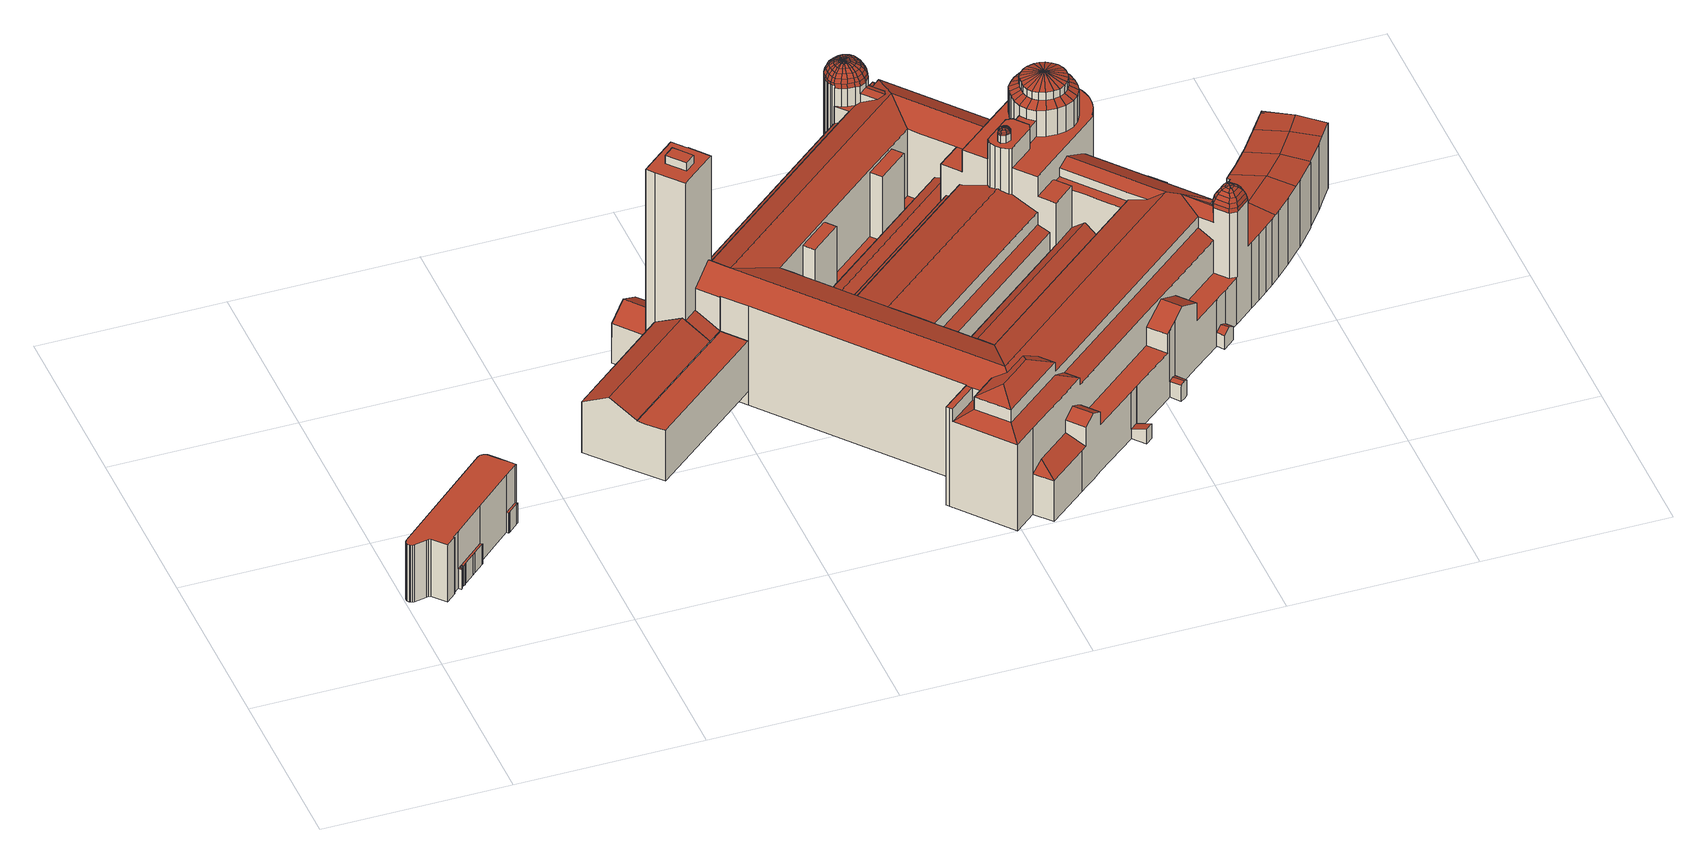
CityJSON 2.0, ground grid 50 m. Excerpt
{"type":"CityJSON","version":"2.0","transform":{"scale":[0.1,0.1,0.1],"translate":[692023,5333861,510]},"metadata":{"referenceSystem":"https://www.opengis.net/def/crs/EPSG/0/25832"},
"CityObjects":{
"building1":{"type":"Building","attributes":{"Gemeindeschluessel":"09162000","HoeheDach":"529.810","HoeheGrund":"512.206","Methode":"2000","NiedrigsteTraufeDesGebaeudes":"518.410","Geometrietyp2DReferenz":"3000","function":"31001_3020","roofType":"1000","measuredHeight":17.6,"storeysAboveGround":3},"geometry":[{"type":"MultiSurface","lod":"2","boundaries":[[[0,1,2,3,4,5,6,7,8,9,10,11,12,13]],[[14,15,16,17]],[[18,6,5,19]],[[20,21,22,23]],[[24,25,15,14]],[[26,27,28,29]],[[30,31,32,33,34,26,29,35,36,37,38,39,40,18,19,41,42,43,44,45,46,47,48,20,23,49,50,51,52,53,54,55,56,57,58,59,60,61,62,63,24,14,17,64,65,66]],[[62,67,68,63]],[[41,4,3,42]],[[42,3,2,43]],[[40,7,6,18]],[[31,69,70,32]],[[47,71,72,48]],[[52,73,74,53]],[[38,9,8,39]],[[60,75,76,61]],[[64,77,78,65]],[[45,0,13,46]],[[51,79,73,52]],[[12,80,81,13]],[[17,16,77,64]],[[55,82,83,56]],[[44,1,0,45]],[[36,11,10,37]],[[54,84,82,55]],[[58,85,86,59]],[[19,5,4,41]],[[43,2,1,44]],[[50,87,79,51]],[[66,88,89,90,30]],[[63,68,25,24]],[[53,74,84,54]],[[82,84,74,73,79,87,91,22,21,72,71,81,80,92,89,88,78,77,16,15,25,68,67,76,75,86,85,93,83]],[[56,83,93,57]],[[33,94,95,34]],[[48,72,21,20]],[[29,28,92,80,12,35]],[[57,93,85,58]],[[30,90,69,31]],[[27,95,94,70,69,90,28]],[[23,22,91,49]],[[49,91,87,50]],[[65,78,88,66]],[[90,89,92,28]],[[59,86,75,60]],[[37,10,9,38]],[[39,8,7,40]],[[46,13,81,71,47]],[[34,95,27,26]],[[32,70,94,33]],[[35,12,11,36]],[[61,76,67,62]]],"semantics":{"surfaces":[{"type":"RoofSurface"},{"type":"WallSurface"},{"type":"GroundSurface"}],"values":[0,1,1,1,1,1,2,1,1,1,1,1,1,1,1,1,1,1,1,1,1,1,1,1,1,1,1,1,1,1,1,1,0,1,1,1,1,1,1,0,1,1,1,1,1,1,1,1,1,1,1,1]}}]},
"building2":{"type":"Building","attributes":{"Gemeindeschluessel":"09162000","HoeheDach":"535.027","HoeheGrund":"514.969","Methode":"1000","NiedrigsteTraufeDesGebaeudes":"530.581","Geometrietyp2DReferenz":"3000","function":"31001_9998","roofType":"3100","measuredHeight":20.06,"storeysAboveGround":3},"geometry":[{"type":"MultiSurface","lod":"2","boundaries":[[[96,97,98,99,100,101]],[[102,103,104,105,106,107,108,109,110,111,112,113,114,115]],[[114,116,117,115]],[[101,100,99,118,119,120]],[[99,98,97,121,112,111,110,109,118]],[[122,123,124,117,116,125,121,126]],[[120,119,118,109,108,107]],[[103,102,115,117,124,123]],[[121,125,116,114,113,112]],[[121,97,96,126]],[[106,105,104,103,123,122,126,96,101,120,107]]],"semantics":{"surfaces":[{"type":"RoofSurface"},{"type":"GroundSurface"},{"type":"WallSurface"}],"values":[0,1,2,0,2,0,2,2,2,2,2]}}]},
"building3":{"type":"Building","attributes":{"Gemeindeschluessel":"09162000","HoeheDach":"528.944","HoeheGrund":"513.190","Methode":"2000","NiedrigsteTraufeDesGebaeudes":"525.220","Geometrietyp2DReferenz":"3000","function":"31001_9998","roofType":"3100","measuredHeight":15.75},"geometry":[{"type":"MultiSurface","lod":"2","boundaries":[[[127,128,129,130]],[[131,132,133,134]],[[130,135,136,127]],[[130,129,134,133,135]],[[135,133,132,136]],[[136,132,131,128,127]],[[128,131,134,129]]],"semantics":{"surfaces":[{"type":"WallSurface"},{"type":"RoofSurface"},{"type":"GroundSurface"}],"values":[0,1,2,0,0,0,1]}}]},
"building4":{"type":"Building","attributes":{"name":"Deutsches Museum","Gemeindeschluessel":"09162000","HoeheDach":"579.620","HoeheGrund":"510.834","Methode":"2000","NiedrigsteTraufeDesGebaeudes":"513.840","Geometrietyp2DReferenz":"3000","function":"31001_3000","roofType":"3100","measuredHeight":68.79,"storeysAboveGround":4},"geometry":[{"type":"MultiSurface","lod":"2","boundaries":[[[137,138,139,140]],[[141,142,143,144]],[[145,146,147]],[[148,149,150,151,152]],[[153,154,155]],[[156,145,157]],[[158,159,160,161]],[[162,163,164,165,166]],[[167,168,169,170,171]],[[172,173,174,175]],[[176,177,178,179]],[[180,181,182,183]],[[184,185,186,187]],[[188,189,190,191]],[[192,193,194,195,196,197,198]],[[199,200,201,202,203]],[[204,205,206,207]],[[208,209,210,211]],[[212,213,206,214]],[[215,216,217,218,219]],[[220,221,222,223,224,225]],[[226,227,228,229]],[[230,231,232,233]],[[234,235,236,237]],[[238,239,240,241]],[[242,243,244,245,246]],[[247,248,196,195]],[[249,250,251,252]],[[253,254,255,256]],[[257,258,259,260]],[[261,262,263,264,265]],[[266,267,145]],[[268,269,270,271]],[[272,273,274,275]],[[276,277,278,165]],[[279,226,280,281]],[[282,283,284,285]],[[286,270,287,235]],[[288,289,290,291,292,293]],[[294,295,296,297]],[[298,299,300,301,302,303]],[[304,305,306,307]],[[308,309,310,311]],[[312,313,314,315]],[[155,316,317]],[[318,319,320,321,322,323,324,325,326,327,328,329]],[[330,331,250,249,332,333,334,335]],[[217,336,337,338,218]],[[339,340,341,342]],[[343,344,155]],[[345,346,181,180]],[[347,348,304,349]],[[350,351,352,353,152,151,354,355,356,357,358,359,360]],[[170,361,362,363]],[[364,365,288,366]],[[367,368,369,370,371,372]],[[373,374,375,376]],[[377,378,379,380,381]],[[382,383,384,385]],[[386,387,388,253]],[[389,390,391,392]],[[314,393,394,395,396]],[[397,398,399,168,167,400]],[[401,402,375,403]],[[272,404,405,273]],[[406,407,408,409,410,411,412,413,414,330,335,415]],[[416,417,418,419]],[[388,387,420,421]],[[422,423,424,425]],[[426,427,428]],[[429,315,430,431,432]],[[239,421,433,240]],[[434,435,378,377]],[[436,437,438,439]],[[440,441,442,443]],[[370,369,444,445]],[[446,447,448,449]],[[450,451,423,422]],[[452,453,454,455]],[[456,457,458,459]],[[460,461,462,463]],[[464,465,466,467]],[[468,469,470,471]],[[472,473,474,475,408,407,476]],[[477,478,457,456]],[[479,480,481,482,483,484,485,486]],[[487,488,348,347]],[[489,391,390,382,385]],[[490,491,492,493,494,495,496]],[[497,498,499,500,501,325,324]],[[502,503,504,505]],[[506,507,508,509]],[[510,511,512,513]],[[207,206,213,514]],[[515,516,517]],[[518,390,389,519,520,521]],[[384,383,522]],[[523,524,525,526,527,528]],[[529,308,311,530]],[[531,532,533,534]],[[499,492,491,500]],[[535,536,537,538]],[[539,540,541,542]],[[155,543,544]],[[165,278,545,166]],[[546,547,267,233]],[[548,549,550,551,334,333,427]],[[552,553,554,555]],[[556,557,435,434]],[[558,559,560,561,562,563,564]],[[326,325,501,490,496,565,566,567]],[[568,569,570,571,572,573]],[[574,575,576,577]],[[578,579,580,581]],[[315,314,396,430]],[[582,583,584,585]],[[225,224,569,568,448,447,586,174,173,587]],[[588,545,145]],[[264,589,590,265]],[[591,592,593,594,595,596]],[[459,458,597,598]],[[599,205,600,601]],[[219,218,602,603,604,444,369,368]],[[605,606,607,608]],[[609,610,611,612]],[[195,194,613,247]],[[421,420,614,433]],[[361,615,616,362]],[[617,618,619,620,140,139,621]],[[622,542,141,144]],[[623,624,625,626,365]],[[627,628,629,221,220,630]],[[507,631,632]],[[633,634,635,636]],[[185,637,638,186]],[[254,639,640,641]],[[642,643,620,619]],[[329,328,644,645]],[[646,647,648]],[[649,650,651,652,653,654,655,563,656,657,556,434,377,381,658,659,660,661,662,663]],[[664,665,666,667]],[[509,508,668,669]],[[512,670,671,672]],[[673,204,207,674]],[[348,675,305,304]],[[676,677,678,679]],[[680,681,682,683]],[[544,543,637,185]],[[318,329,645,684]],[[583,685,686,584]],[[687,688,689,690,691,692,693,694]],[[695,696,697,336,217,216]],[[698,502,505,699]],[[700,701,702,703]],[[704,515,517,705,706]],[[707,269,193,192,624,623]],[[708,709,710,711]],[[712,713,714,476,407,406,715,484,483]],[[183,182,142,141]],[[716,717,698,699,481,480,718]],[[719,720,646]],[[721,722,723,724,725,726]],[[229,228,727,728]],[[344,729,155]],[[530,311,730,169]],[[731,732,145]],[[733,734,735,736]],[[737,738,739,740]],[[741,742,743,744]],[[545,278,145]],[[310,452,455,745]],[[746,747,748,749]],[[711,710,159,158]],[[750,145,751]],[[532,752,753,605,608,533]],[[228,707,623,727]],[[274,155,453]],[[297,296,754,755]],[[237,236,279,670]],[[697,696,695,756,609,612,757,758,629,628,627,633,636,759,760,761,762,763,764,765,766,767,768,473,472,476,714,713,712,769,770,717,716,718,771,495,494,493,498,497,324,323,322,321,320,704,706,772,773,774,775,776,777,778,680,683,779,780,781,782,783,784,785,786,787,788,789,398,397,400,790,176,179,791,188,191,792,528,527,526,793,794,795,796,797,798,726,725,724,799,596,595,594,800,801,802,803,804,805,806,807,198,197,808,809,552,555,642,619,618,617,810,574,577,811,812,813,737,740,814,815,816,817,708,711,158,161,818,819,820,821,440,443,822,823,477,456,459,598,824,825,826,827,828,208,211,829,830,831,832,833,676,679,834,172,175,835,446,449,573,572,571,372,371,370,445,836,837,838,839,294,297,755,840,841,842]],[[538,537,843,733]],[[165,164,163,844,845,276]],[[230,266,277,276]],[[846,299,847,848,849]],[[399,607,606,530,169,168]],[[600,205,204,850]],[[692,561,560,851,852,693]],[[656,853,854,657]],[[540,509,669,541]],[[855,856,857,858]],[[817,859,709,708]],[[860,861,862,826,825,824,863]],[[864,865,866,867]],[[615,578,581,616]],[[868,302,746,749,869]],[[775,870,871,776]],[[289,872,804,803,802,290]],[[781,780,97,873,874,875,782]],[[438,437,876,877]],[[878,506,509,540]],[[306,460,463,879]],[[415,880,715,406]],[[515,319,318,684,516]],[[197,196,881,808]],[[317,316,184,882]],[[883,673,884,878]],[[758,757,612,611,223,222]],[[242,885,886,243]],[[815,887,888,816]],[[145,537,536]],[[155,889,488]],[[403,375,374,890]],[[547,891,145]],[[892,893,894,895]],[[445,444,604,836]],[[263,896,589,264]],[[236,227,226,279]],[[897,300,299,846]],[[365,626,872,289,288]],[[882,184,187,898]],[[632,342,346]],[[581,580,317,882]],[[899,614,900,901]],[[157,145,536]],[[836,604,603,837]],[[902,256,903,904]],[[738,737,813,812,905,906,907]],[[380,200,199,203,908,909,910,911,912,913,914]],[[861,860,915,916]],[[833,917,677,676]],[[918,919,920,896,263,262]],[[145,147,921]],[[922,923,924,925]],[[926,927,352,351]],[[287,270,269,707]],[[928,929,149,148]],[[810,930,575,574]],[[931,932,646]],[[933,674,934,935]],[[936,145,937]],[[638,349,313,312]],[[889,938,664,675]],[[939,940,257,260,941]],[[647,932,241,942]],[[943,944,417,416]],[[414,945,331,330]],[[381,380,914,658]],[[659,913,912,660]],[[832,946,917,833]],[[443,442,947,822]],[[268,271,948,613,194]],[[828,949,209,208]],[[393,879,722,721,394]],[[155,938,889]],[[699,505,504,483,482,481]],[[145,843,537]],[[950,951,952,953,954,955,741,744]],[[956,450,422,957]],[[385,384,958,489]],[[311,310,745,730]],[[538,733,736,959]],[[853,691,690,689,688,687,379,378,435,557,854]],[[960,961,429,962]],[[506,963,631,507]],[[790,400,167,171,177,176]],[[233,267,266,230]],[[281,280,344,343]],[[256,255,964,903]],[[155,488,487]],[[891,965,145]],[[881,138,137,553,552,809,808]],[[641,719,966,967]],[[700,97,780,779,683,682,701]],[[194,193,269,268]],[[871,968,969,778,777,776]],[[749,748,535,970]],[[885,242,971]],[[489,958,901,900,391]],[[972,973,974,975]],[[976,977,461,666]],[[465,865,864,978]],[[869,749,970,979]],[[598,597,863,824]],[[926,351,350,980]],[[981,258,257,940]],[[513,512,672,404]],[[142,934,514,143]],[[637,347,349,638]],[[454,155,579]],[[820,982,983,821]],[[567,984,327,326]],[[363,362,985,986]],[[359,358,954,987]],[[601,600,988,989]],[[990,991,309,308]],[[227,287,707,228]],[[366,288,293,977]],[[992,993,383,382]],[[273,405,155]],[[423,937,750,424]],[[151,994,995,996,868,869,979,997,998,999,1000,1001,401,403,890,1002,1003,1004,1005,1006,1007,1008,436,439,956,957,897,846,849,1009,909,908,1010,1011,1012,1013,915,860,863,597,458,457,478,1014,947,442,441,983,982,1015,1016,160,159,710,709,859,888,887,1017,739,738,907,1018,1019,1020,1021,1022,354]],[[1003,232,231,1004]],[[936,731,145]],[[1023,259,258,981,1024]],[[895,894,1025,1026]],[[161,160,1016,818]],[[706,705,1027,772]],[[431,430,396,395,797,796,795]],[[362,616,898,985]],[[211,210,1028,829]],[[1029,1030,402,1031]],[[632,346,345]],[[392,391,900,1032,1033]],[[285,685,583,1034]],[[579,155,580]],[[278,277,145]],[[425,424,1035,1036]],[[563,562,561,692,691,853,656]],[[1037,1038,1039,1040,744,743,613,948,1041,283,282,1042,1043,752,532,1044,1045]],[[878,884,963,506]],[[835,586,447,446]],[[155,487,543]],[[546,1046,374,373]],[[340,933,935,341]],[[816,888,859,817]],[[988,1047,622,944]],[[609,756,695,216,215,610]],[[646,932,647]],[[964,468,471,903]],[[850,204,673,883]],[[893,728,1048,894]],[[1006,163,162,1007]],[[1049,229,728,893]],[[705,1050,1051,1052,426,428,1053,1027]],[[903,471,1054,904]],[[1055,906,905,1056]],[[190,1057,523,528,792,191]],[[1026,153,155]],[[473,768,767,973,972,474]],[[883,878,540,539]],[[1058,941,260,259,1023,1059,867,866,1060,1061,950,1062,1063,1064,1065,1066]],[[182,935,934,142]],[[1015,982,820,819,818,1016]],[[1029,146,1067,1030]],[[729,1049,893,892]],[[387,1068,1069,1032,420]],[[519,225,587,678,677,917,946,520]],[[1070,1068,387,386]],[[1060,866,865,465,464]],[[1071,1072,1037,1045,1073,1074,1075]],[[823,1014,478,477]],[[1042,282,285,1034]],[[166,545,588,1076]],[[734,1077,1078,735]],[[879,463,1079,723,722]],[[675,664,667,305]],[[1080,1081,1082,1083]],[[541,669,180,183]],[[386,253,256,902]],[[876,732,731,877]],[[854,557,556,657]],[[357,356,355,955,954,358]],[[145,921,843]],[[255,967,1084,964]],[[1038,1037,1085]],[[582,585,529,1086]],[[1087,1088,1089,1090]],[[449,448,568,573]],[[925,924,466,465,978,981,940,1091]],[[747,156,157,748]],[[898,187,960,985]],[[1092,847,299,298,303,1093]],[[985,960,962,986]],[[316,544,185,184]],[[395,394,798,797]],[[945,414,413,763,762,761,760,759,1094,1095,1069,1068,1070]],[[942,241,240,469]],[[420,1032,900,614]],[[995,1096,1093,303,996]],[[1053,428,427,333,332,1097,971,242,246]],[[914,913,659,658]],[[966,646,1098]],[[667,666,461,460]],[[1004,231,844,1005]],[[169,730,361,170]],[[944,622,144,417]],[[1099,559,522,383,993,1100]],[[247,613,743,248]],[[576,1056,905,812,811,577]],[[639,388,421,239]],[[624,192,198,807,806,625]],[[450,438,877,451]],[[1101,360,359,1102]],[[376,965,891,373]],[[189,1103,363,986,1057,190]],[[751,145,156]],[[755,754,1104,840]],[[404,672,1105,405]],[[338,337,842,841,840,1104]],[[646,648,1098]],[[884,673,674,933]],[[717,770,769,503,502,698]],[[603,602,1106,839,838,837]],[[1107,942,469,468]],[[344,280,1049,729]],[[292,291,801,800,1108]],[[895,1026,155]],[[745,455,578,615]],[[1027,1053,262,261]],[[349,304,307,313]],[[784,1109,1110,785]],[[313,307,393,314]],[[828,827,826,862,1111,949]],[[594,593,1108,800]],[[464,467,1061,1060]],[[1112,432,431,795,794,793]],[[526,525,1112,793]],[[1113,1083,1082,1114,929,928]],[[427,426,548]],[[1024,981,978,1115]],[[991,272,275,309]],[[1090,1089,856,855]],[[564,563,655,654,653,652,651,650,649,663,1116,1117,1118,1119,1120,1121,1066,1038]],[[740,739,1017,814]],[[300,425,1036,301]],[[474,972,975,475]],[[686,234,237,511]],[[252,251,901,958]],[[280,226,229,1049]],[[1121,1120,1119,1118,1117,1116,663,927,926,980,1101,1102,922,925,1091,1122,1058,1066]],[[648,647,942,1107]],[[640,639,239,238]],[[734,921,147,1077]],[[886,885,971,1097,332,522,559,558,564,1123]],[[555,554,643,642]],[[1076,588,732,876]],[[273,155,274]],[[674,207,514,934]],[[1048,364,366,1124]],[[873,703,702,1085,1037,1072,1125,1126,874]],[[765,764,763,413,412,411]],[[1084,1107,468,964]],[[1047,539,542,622]],[[218,338,1104,754,296,295,1106,602]],[[495,771,718,480,479,565,496]],[[175,174,586,835]],[[410,974,973,767,766,765,411]],[[663,1113,928,148,152,353,352,927]],[[354,1022,1021,1020,1019,1018,1055,1127,1128,742,741,955,355]],[[977,293,462,461]],[[511,237,670,512]],[[437,1129,1076,876]],[[991,513,404,272]],[[752,582,1086,753]],[[246,245,918]],[[140,620,643,554,553,137]],[[998,736,735,999]],[[305,667,460,306]],[[986,962,524,523,1057]],[[346,342,341,181]],[[791,179,178,1103,189,188]],[[890,374,1046,1002]],[[475,975,974,410,409,408]],[[293,292,1108,593,592,462]],[[186,638,312,961]],[[491,490,501,500]],[[904,1054,251,250]],[[155,544,316]],[[1111,862,861,916]],[[284,1130,685,285]],[[471,470,899,1054]],[[1129,162,166,1076]],[[850,883,539,1047]],[[224,219,368,367,570,569]],[[748,157,536,535]],[[467,466,924,923,987,954,953,952,951,950,1061]],[[1024,1115,1059,1023]],[[999,735,1078,1000]],[[1089,1088,857,856]],[[929,1114,1082,1081,1131,1132,848,847,1092,1093,1096,1133,150,149],[419,212,214,599,601,989,943,416]],[[1077,147,146,1029]],[[1115,978,864,867,1059]],[[1124,366,977,976]],[[957,422,425,300,897]],[[783,782,875,1134,1109,784]],[[963,884,933,340]],[[1030,376,375,402]],[[1045,1044,532,531,1135,1073]],[[150,1133,1096,995,994,151]],[[877,731,936,451]],[[730,745,615,361]],[[733,843,921,734]],[[962,429,432,1112,525,524]],[[580,155,317]],[[424,750,751,1035]],[[1102,359,987,923,922]],[[145,965,1067]],[[1042,1034,1043]],[[989,988,944,943]],[[488,889,675,348]],[[328,327,984,644]],[[694,202,201,687]],[[753,1086,606,605]],[[1000,1078,1031,1001]],[[720,931,646]],[[178,177,171,170,363,1103]],[[439,438,450,956]],[[892,895,155]],[[405,1105,155]],[[778,969,681,680]],[[631,963,340,339]],[[565,479,486,566]],[[641,640,720,719]],[[455,454,579,578]],[[584,686,511,510]],[[276,845,844,231,230]],[[997,959,736,998]],[[233,232,1046,546]],[[719,646,966]],[[1136,252,958,384,522]],[[910,909,1131,1081,1080]],[[248,743,742,1128]],[[1134,875,874,1126,1125,1072,1071,1075,1137,1110,1109],[858,1087,1090,855]],[[1026,1025,1138,153]],[[144,143,418,417]],[[1055,1018,907,906]],[[961,312,315,429]],[[701,682,681,969,968,589,896,920,1139,1123,564,1038,1085,702]],[[187,186,961,960]],[[542,541,183,141]],[[1025,1124,976,1138]],[[508,632,668]],[[996,303,302,868]],[[945,1070,386,902,331]],[[627,630,634,633]],[[1077,1029,1031,1078]],[[153,1138,665,154]],[[1128,1127,1055,1056,576,575,930,621,139,138,881,196,248]],[[1007,162,1129,1008]],[[155,154,938]],[[1002,1046,232,1003]],[[636,635,1094,759]],[[870,590,589,968,871]],[[145,1067,146]],[[373,891,547,546]],[[821,983,441,440]],[[909,1009,849,848,1132,1131]],[[774,773,772,1027,261,265,590,870,775]],[[1005,844,163,1006]],[[967,966,1098,1084]],[[732,588,145]],[[235,287,227,236]],[[1043,1034,583,582,752]],[[451,936,937,423]],[[669,668,345,180]],[[685,1130,234,686]],[[181,341,935,182]],[[1033,1095,1094,635,634,630,220,225,519,389,392]],[[535,538,959,970]],[[1054,899,901,251]],[[301,1036,746,302]],[[331,902,904,250]],[[507,632,508]],[[801,291,290,802]],[[1036,1035,747,746]],[[470,433,614,899]],[[571,570,367,372]],[[339,342,632]],[[1030,1067,965,376]],[[1098,648,1107,1084]],[[379,687,201,200,380]],[[990,510,513,991]],[[504,503,769,712,483]],[[223,611,610,215,219,224]],[[894,1048,1124,1025]],[[1041,284,283]],[[484,715,880,485]],[[948,286,1130,284,1041]],[[1105,1140,155]],[[143,514,213,418]],[[723,1079,591,596,799,724]],[[271,270,286,948]],[[517,516,684,645,644,984,567,566,486,485,880,415,335,334,551,550,549,548,426,1052,1051,1050,705]],[[842,337,336,697]],[[307,306,879,393]],[[1141,521,520,946,832,831,830]],[[938,154,665,664]],[[469,240,433,470]],[[1008,1129,437,436]],[[858,857,1088,1087]],[[320,319,515,704]],[[798,394,721,726]],[[245,244,243,886,1123,1139,920,919,918]],[[453,155,454]],[[671,281,343,1140]],[[332,249,252,1136,522]],[[253,388,639,254]],[[785,1110,1137,786]],[[631,339,632]],[[626,625,806,805,804,872]],[[1035,751,156,747]],[[851,560,559,1099,1100,852]],[[275,274,453,452]],[[493,492,499,498]],[[1122,1091,940,939]],[[1066,1065,1064,1063,1062,950,744,1040,1039,1038]],[[670,279,281,671]],[[728,727,364,1048]],[[829,1028,1141,830]],[[931,238,241,932]],[[1086,529,530,606]],[[662,661,911,910,1080,1083,1113,663]],[[617,621,930,810]],[[1138,976,666,665]],[[678,587,173,172,834,679]],[[97,700,703,873]],[[277,266,145]],[[1101,980,350,360]],[[267,547,145]],[[1053,246,918,262]],[[419,418,213,212]],[[1130,286,235,234]],[[1001,1031,402,401]],[[672,671,1140,1105]],[[616,581,882,898]],[[1122,939,941,1058]],[[912,911,661,660]],[[203,202,694,693,852,1100,993,992,916,915,1013,1012,1011,1010,908]],[[463,462,592,591,1079]],[[585,990,308,529]],[[585,584,510,990]],[[729,892,155]],[[839,1106,295,294]],[[937,145,750]],[[814,1017,887,815]],[[1033,1032,1069,1095]],[[309,275,452,310]],[[979,970,959,997]],[[727,623,365,364]],[[382,390,518,521,1141,1028,210,209,949,1111,916,992]],[[1140,343,155]],[[668,632,345]],[[1073,1135,531,534,1074]],[[1137,1075,1074,534,533,608,607,399,398,789,788,787,786]],[[600,850,1047,988]],[[214,206,205,599]],[[543,487,347,637]],[[254,641,967,255]],[[822,947,1014,823]],[[720,640,238,931]],[[758,222,221,629]]],"semantics":{"surfaces":[{"type":"WallSurface"},{"type":"RoofSurface"},{"type":"GroundSurface"}],"values":[0,1,1,0,1,1,0,1,1,0,0,1,1,0,0,1,1,0,0,1,1,1,1,1,1,1,1,0,1,1,1,1,0,1,0,1,1,1,1,0,1,1,1,1,1,0,0,1,1,1,1,1,0,1,1,0,1,1,0,1,0,1,0,0,1,1,0,1,1,1,1,1,1,0,0,0,0,1,1,0,1,0,1,0,0,1,1,1,0,0,1,1,1,1,1,0,1,0,1,0,1,0,1,1,0,0,1,0,1,1,1,0,0,1,1,1,1,1,0,0,0,0,1,0,0,0,1,1,0,1,1,0,1,0,1,1,0,1,1,0,1,1,1,1,1,0,0,1,0,1,1,0,1,0,0,1,0,0,1,0,1,0,1,1,1,1,1,0,1,1,1,1,0,1,1,1,1,0,1,2,0,1,0,0,1,1,0,1,1,0,0,0,1,1,0,0,0,0,1,1,1,0,1,0,1,1,0,1,0,1,1,0,1,1,0,0,1,0,1,1,1,1,1,1,0,1,0,0,0,0,0,1,1,0,1,0,0,1,1,1,1,1,0,1,0,0,1,1,0,0,1,0,1,1,0,1,1,0,0,1,1,0,1,1,0,0,1,1,1,1,0,1,0,0,0,1,0,0,1,1,0,0,0,1,0,1,1,1,1,0,0,1,0,0,1,1,1,0,1,0,1,0,1,0,1,0,0,0,1,0,1,1,0,0,1,1,1,0,1,1,0,1,1,1,0,1,0,1,1,1,1,0,1,1,1,1,0,1,0,1,0,1,0,0,1,1,1,1,0,0,0,1,0,1,1,1,0,1,1,0,0,1,1,1,1,1,0,0,1,0,1,0,1,1,0,0,1,1,0,0,0,1,1,0,1,1,1,0,0,1,0,1,1,0,1,1,0,1,0,1,1,0,0,1,1,0,1,1,1,1,0,1,0,0,1,0,0,0,0,0,1,0,1,0,0,1,1,0,1,0,1,1,0,1,0,0,1,1,1,0,0,1,1,1,0,0,0,1,0,1,1,1,1,0,1,1,0,1,1,1,0,0,0,1,1,0,1,1,1,0,1,1,1,1,0,0,1,0,1,1,0,0,1,0,0,1,1,0,0,0,1,0,1,1,0,1,1,0,0,1,1,0,0,0,1,1,0,1,1,0,1,0,1,1,1,1,0,1,1,1,0,0,1,1,1,0,1,1,1,1,1,1,0,1,0,1,1,1,0,1,0,0,1,1,0,0,0,0,0,1,1,1,0,0,1,1,1,1,1,1,0,1,1,0,1,1,0,1,0,1,0,1,0,1,1,0,1,0,1,1,0,0,0,0,1,0,1,1,0,0,0,0,1,1,1,1,1,0,1,0,0,1,1,0,0,1,1,1,0,1,1,1,0,1,0,1,1,0,1,0,0,1,0,1,1,1,0,0,1,1,1,1,0,1,0,0,1,0,1,1,1,1,1,0,1,0,1,1,0,1,0]}}]},
"building5":{"type":"Building","attributes":{"Gemeindeschluessel":"09162000","HoeheDach":"535.348","HoeheGrund":"515.160","Methode":"3100","NiedrigsteTraufeDesGebaeudes":"535.348","Geometrietyp2DReferenz":"3000","function":"31001_2000","roofType":"1000","measuredHeight":20.19},"geometry":[{"type":"MultiSurface","lod":"2","boundaries":[[[1142,1143,1144,1145]],[[1146,1147,1148,1149]],[[1142,1147,1146,1143]],[[1147,1142,1145,1148]],[[1144,1149,1148,1145]],[[1143,1146,1149,1144]]],"semantics":{"surfaces":[{"type":"WallSurface"},{"type":"RoofSurface"},{"type":"GroundSurface"}],"values":[0,0,1,0,2,0]}}]}
},
"vertices":[
[140,239,84],[143,242,84],[140,246,84],[147,252,84],[150,249,84],[154,252,84],[153,252,84],[158,257,84],[186,282,84],[192,287,84],[220,312,84],[222,313,84],[217,318,84],[134,245,84],[302,503,22],[302,503,198],[305,501,198],[305,501,22],[153,252,22],[154,252,22],[92,205,22],[92,205,198],[62,239,198],[62,239,22],[299,505,22],[299,505,198],[322,405,22],[322,405,84],[319,409,84],[319,409,22],[352,438,22],[357,433,22],[354,430,22],[326,405,22],[324,404,22],[217,318,22],[222,313,22],[220,312,22],[192,287,22],[186,282,22],[158,257,22],[150,249,22],[147,252,22],[140,246,22],[143,242,22],[140,239,22],[134,245,22],[117,230,22],[118,228,22],[56,241,22],[49,240,22],[16,233,22],[11,234,22],[7,235,22],[4,238,22],[1,242,22],[0,246,22],[0,250,22],[2,254,22],[4,258,22],[280,502,22],[285,505,22],[290,506,22],[295,506,22],[318,486,22],[337,465,22],[357,442,22],[290,506,198],[295,506,198],[357,433,84],[354,430,84],[117,230,198],[118,228,198],[11,234,198],[7,235,198],[280,502,198],[285,505,198],[318,486,198],[337,465,198],[16,233,198],[217,318,198],[134,245,198],[1,242,198],[0,246,198],[4,238,198],[2,254,198],[4,258,198],[49,240,198],[357,442,198],[352,438,198],[352,438,84],[56,241,198],[319,409,198],[0,250,198],[326,405,84],[324,404,84],
[687,488,208],[959,714,208],[949,726,216],[909,774,250],[908,772,250],[636,546,250],[1011,656,50],[739,430,50],[703,469,50],[687,488,50],[636,546,50],[585,603,50],[857,830,50],[860,832,50],[909,774,50],[949,726,50],[959,714,50],[960,714,50],[997,746,50],[1047,686,50],[997,746,206],[1047,686,206],[860,832,208],[857,830,208],[585,603,208],[959,714,206],[703,469,206],[739,430,206],[1011,656,206],[960,714,206],[687,488,206],
[843,853,32],[843,853,153],[782,926,154],[782,926,32],[889,891,189],[937,931,152],[873,1006,152],[827,965,189],[873,1006,32],[937,931,32],
[1671,1457,211],[1671,1457,253],[1729,1387,253],[1729,1387,220],[1779,916,483],[1785,928,483],[1783,929,479],[1778,916,479],[1944,1042,529],[1919,1099,508],[1908,1092,508],[1756,917,314],[1756,917,452],[1756,931,452],[1756,931,391],[1756,931,310],[1557,1401,411],[1553,1401,411],[1553,1386,412],[1889,1017,508],[1885,1031,508],[2023,1149,8],[2023,1149,391],[2033,1141,391],[2033,1141,8],[2023,1012,471],[2027,1032,471],[2016,1035,477],[2003,1038,484],[2000,1023,484],[1512,1357,369],[1515,1353,372],[1516,1353,376],[1510,1362,376],[1510,1361,371],[2309,813,8],[2309,813,212],[2338,840,213],[2338,840,8],[1509,1363,8],[1509,1363,369],[1506,1370,366],[1506,1370,8],[1786,917,488],[1789,924,488],[1786,926,486],[1782,917,486],[1529,1394,406],[1532,1400,406],[1523,1406,398],[1519,1398,398],[1505,1376,8],[1505,1376,366],[1504,1383,369],[1504,1383,8],[1601,1422,365],[1601,1422,363],[1601,1422,307],[1601,1422,254],[1658,1470,254],[1658,1470,8],[1601,1422,8],[1868,797,330],[1879,784,330],[1938,833,330],[1905,873,330],[1846,824,330],[1811,918,479],[1811,918,475],[1807,928,475],[1807,928,479],[2062,983,8],[2062,983,254],[2145,885,254],[2145,885,8],[1798,934,452],[1798,934,475],[1807,928,452],[2566,861,212],[2608,917,212],[2626,942,212],[2555,978,220],[2503,905,220],[2414,696,212],[2423,704,212],[2465,745,212],[2499,782,212],[2443,836,220],[2365,754,220],[1594,1389,398],[1603,1390,388],[1601,1405,388],[1592,1401,398],[2001,1064,484],[2022,1077,471],[2011,1098,471],[1993,1080,484],[1606,1362,376],[1608,1376,376],[1602,1377,388],[1600,1364,388],[2286,620,398],[2295,622,389],[2275,645,389],[2272,636,398],[1660,197,336],[1588,205,360],[1544,168,360],[1503,134,360],[1496,61,336],[1629,1391,277],[1652,1411,277],[2221,608,307],[2221,608,352],[2226,628,352],[2226,628,342],[2271,579,378],[2270,585,389],[2254,586,389],[2251,580,378],[1275,834,315],[1355,901,315],[1333,928,315],[1252,861,315],[1375,140,275],[1429,140,298],[1470,174,298],[1447,201,275],[1374,141,275],[2001,1064,508],[1993,1080,508],[1609,1408,307],[1609,1408,363],[1611,1390,363],[1611,1390,307],[1558,1362,406],[1556,1373,411],[1551,1374,411],[1549,1363,406],[2003,1052,484],[2003,1052,508],[2003,1038,508],[1593,1378,398],[1582,1388,406],[1581,1381,406],[1629,1304,347],[1636,1326,339],[1607,1361,339],[1594,1346,347],[1610,1375,363],[1609,1390,376],[1580,1436,376],[1580,1437,370],[1579,1438,368],[1572,1440,367],[1566,1441,371],[1566,1440,376],[2525,1075,8],[2525,1075,213],[2525,1076,213],[2525,1076,8],[1856,969,439],[1871,950,439],[1897,972,439],[1878,987,439],[1866,1006,439],[1841,986,439],[1534,1418,398],[1541,1422,398],[1538,1430,388],[1530,1426,388],[1546,1345,388],[1547,1353,398],[1537,1356,398],[1533,1349,388],[1520,1415,388],[1524,1421,388],[1521,1425,376],[1516,1419,376],[1541,1390,411],[1540,1386,411],[1705,103,134],[1688,88,134],[1688,88,8],[1705,103,8],[1732,125,8],[1758,147,8],[1872,241,8],[1872,241,151],[1758,147,151],[1758,147,193],[1732,125,212],[1705,103,193],[2249,575,151],[2249,575,352],[2194,641,307],[2194,641,275],[2221,608,252],[2221,608,151],[2656,985,212],[2657,986,212],[2591,1034,220],[1798,920,490],[1801,923,488],[1796,926,488],[1796,922,490],[1568,1383,411],[1568,1387,411],[1790,917,490],[1792,921,490],[1536,1406,406],[1540,1409,406],[1529,1414,398],[1682,1020,232],[1706,991,243],[1706,991,281],[1711,985,283],[1711,985,391],[1711,985,323],[1706,991,323],[1682,1020,323],[1672,1032,323],[1672,1032,203],[1682,1020,168],[1515,1364,388],[1511,1375,388],[1506,1373,376],[1586,1426,388],[1590,1431,376],[1577,1431,388],[2391,912,212],[2424,953,212],[2431,961,212],[2431,961,8],[2424,953,8],[2391,912,8],[1967,1099,484],[1977,1123,471],[1956,1129,471],[1953,1103,484],[1484,408,231],[1962,805,231],[1938,833,201],[1879,784,201],[1461,436,201],[2252,690,277],[2252,690,307],[2240,680,307],[2240,680,277],[2271,574,365],[2306,603,365],[2302,604,378],[2313,685,218],[2313,685,253],[2279,657,253],[2279,657,218],[1527,1430,376],[1527,1431,371],[1521,1425,371],[1520,1425,371],[1515,1353,8],[1516,1352,8],[1516,1352,368],[1512,1357,8],[1936,1129,391],[1936,1129,471],[1956,1129,391],[1565,1361,406],[1559,1373,411],[2117,445,151],[2191,506,151],[2192,506,151],[2207,519,151],[2223,532,151],[2223,533,151],[2259,563,151],[2267,569,151],[2271,573,151],[2079,490,151],[1777,916,452],[1777,916,475],[1783,930,475],[1783,930,452],[2305,624,365],[2301,623,378],[1920,964,471],[1927,987,484],[1911,993,484],[1897,972,471],[1721,192,275],[1693,225,275],[1660,197,298],[1512,1413,376],[1515,1419,370],[1515,1419,369],[1511,1413,370],[2278,651,378],[1508,379,201],[1985,777,201],[1995,976,391],[1995,976,471],[1973,966,471],[1973,966,391],[2063,1101,8],[2063,1101,391],[2067,1089,391],[2067,1089,8],[2433,963,212],[2433,963,8],[2346,850,8],[2346,850,213],[2358,862,213],[2358,862,8],[1948,962,471],[1947,986,484],[1541,1365,406],[1547,1375,411],[1543,1377,411],[1534,1369,406],[2068,1039,8],[2068,1039,391],[2065,1027,391],[2065,1027,8],[1545,1433,388],[1553,1434,388],[1553,1440,376],[1545,1438,376],[1607,1111,116],[1607,1111,135],[1666,1160,135],[1666,1160,116],[2238,624,389],[2262,644,389],[2261,651,378],[2231,626,378],[2192,506,8],[2206,488,8],[2206,488,50],[2192,506,50],[2191,506,8],[2070,1052,8],[2070,1052,391],[2008,354,209],[2016,361,214],[2016,360,214],[2026,368,221],[2036,377,228],[2063,400,247],[2025,445,247],[1970,400,209],[1544,1396,411],[1546,1398,411],[2260,656,259],[1893,258,151],[1893,258,38],[1920,225,53],[1920,225,8],[1893,258,8],[1892,258,8],[1892,258,151],[1873,241,8],[1900,209,8],[1900,209,53],[1873,241,38],[1873,241,151],[2048,343,62],[2057,351,57],[2036,377,57],[2026,368,62],[1801,912,488],[1798,915,490],[1795,913,490],[1794,910,488],[1573,1343,388],[1588,1352,388],[1582,1358,398],[1570,1351,398],[1798,933,479],[1586,4,134],[1577,73,153],[1546,47,134],[2301,700,253],[2301,700,220],[2247,765,212],[2247,765,253],[2169,697,343],[1504,1390,368],[1507,1402,373],[1507,1403,372],[1507,1403,8],[1507,1402,8],[1504,1390,8],[1545,1341,376],[1531,1345,376],[1542,1319,277],[1542,1319,307],[1515,1351,307],[1515,1351,253],[1885,1046,484],[1885,1046,508],[1886,1059,508],[1886,1059,484],[1794,904,483],[1794,906,486],[1785,910,486],[1783,908,483],[1543,1395,411],[1542,1393,411],[2000,1023,508],[1981,1090,484],[1981,1090,508],[1721,192,252],[1970,400,252],[2025,445,252],[2079,490,252],[1676,1461,8],[1676,1461,211],[1685,1468,211],[1685,1468,8],[1528,356,140],[2005,753,140],[2106,678,358],[2132,699,358],[2086,703,345],[2051,744,323],[2028,725,323],[1551,328,323],[1531,199,358],[2008,354,151],[1970,400,151],[1721,192,151],[2351,869,212],[2362,881,212],[2389,910,212],[2389,910,8],[2362,881,8],[2351,869,8],[1908,1170,8],[1908,1170,254],[1913,1164,254],[1913,1164,8],[1531,1374,406],[1542,1380,411],[1541,1383,411],[1529,1380,406],[1564,1337,363],[1577,1336,363],[1576,1338,376],[1563,1339,376],[2347,849,213],[2305,809,212],[1992,1007,508],[1447,201,313],[1374,141,313],[1552,1440,370],[1553,1441,371],[1559,1441,368],[1559,1441,8],[1553,1441,8],[1552,1440,8],[2060,1015,391],[2060,1015,8],[1811,918,452],[1807,907,475],[1807,907,452],[2478,1025,212],[2472,1016,212],[2470,1014,212],[1530,1343,307],[1530,1343,363],[1516,1351,363],[1516,1351,307],[2564,858,8],[2564,858,212],[2516,800,212],[2516,800,8],[1629,1391,307],[2279,656,365],[1522,1368,398],[1519,1377,398],[1728,1387,8],[1729,1387,8],[1735,1392,8],[1735,1392,220],[1728,1387,253],[1782,907,479],[1599,1422,376],[1600,1423,368],[1595,1428,366],[1590,1432,371],[2400,682,8],[2414,696,8],[2423,704,8],[2400,682,212],[1799,918,490],[1795,918,490],[2375,660,8],[2375,660,212],[2350,639,212],[2350,639,8],[1534,1403,406],[1526,1410,398],[2295,606,389],[2286,609,398],[2268,594,398],[1742,1398,8],[1742,1398,220],[1694,170,212],[1668,148,193],[2265,615,405],[2264,626,403],[2255,619,403],[1374,540,323],[1428,476,323],[1450,449,323],[1461,436,323],[1484,408,323],[1508,379,323],[1528,356,323],[1551,328,112],[1528,356,112],[1450,449,140],[1450,449,232],[1428,476,243],[1428,476,281],[1374,540,315],[1361,556,323],[1549,1413,406],[1553,1414,406],[1553,1426,398],[1547,1424,398],[1791,915,490],[1788,912,488],[1591,1368,398],[1580,1373,406],[1573,1366,406],[1809,918,483],[1806,927,483],[1544,1411,406],[2287,785,8],[2287,785,213],[2284,789,213],[2284,789,8],[1047,686,8],[1047,686,315],[997,746,314],[997,746,8],[1668,148,153],[1594,1346,363],[1593,1348,376],[1938,833,318],[1962,805,318],[1985,777,318],[2005,753,318],[2028,725,318],[2051,744,318],[1928,892,318],[1905,873,318],[2608,917,8],[2626,942,8],[2656,985,8],[2037,335,57],[2016,360,57],[996,744,209],[996,744,313],[951,797,313],[951,797,246],[1586,4,8],[1546,47,275],[1546,47,8],[1607,1407,376],[2001,1160,8],[2001,1160,391],[2012,1155,391],[2012,1155,8],[2036,377,8],[2063,400,8],[2117,445,8],[2117,445,209],[2016,360,8],[2037,335,8],[2016,361,8],[2267,604,403],[2276,612,403],[1535,1435,370],[1536,1436,371],[1543,1439,369],[1543,1439,8],[1536,1436,8],[1535,1435,8],[1594,1419,388],[1587,1413,398],[1567,1392,411],[1520,1357,388],[1965,989,508],[1980,996,508],[1889,1072,484],[1898,1083,484],[1879,1100,471],[1866,1085,471],[1927,1157,8],[1927,1157,391],[1939,1161,391],[1939,1161,8],[1819,1075,358],[1886,1130,307],[1652,1411,307],[1641,1289,358],[1526,1362,398],[1866,1006,471],[1889,1017,484],[1885,1031,484],[1860,1026,471],[1911,993,508],[1898,1003,508],[1564,1337,307],[1545,1339,307],[2518,1080,212],[2518,1080,8],[2566,861,8],[2499,782,8],[2465,745,8],[2321,614,8],[2307,603,8],[2272,573,8],[2271,573,8],[2267,569,8],[2259,563,8],[2223,533,8],[2223,532,8],[2238,515,8],[2222,502,8],[2057,351,8],[2048,343,8],[2008,354,8],[1490,1,8],[1375,140,8],[1374,141,8],[1368,148,8],[1362,155,8],[1436,216,8],[1437,216,8],[996,744,8],[959,714,8],[915,767,8],[860,832,8],[844,852,8],[843,853,8],[937,931,8],[968,895,8],[969,896,8],[1515,1351,8],[1516,1351,8],[1510,1361,8],[1506,1373,8],[1504,1385,8],[1510,1411,8],[1511,1413,8],[1515,1419,8],[1520,1425,8],[1521,1425,8],[1527,1431,8],[1544,1439,8],[1566,1441,8],[1572,1440,8],[1579,1438,8],[1580,1437,8],[1587,1434,8],[1590,1432,8],[1595,1428,8],[1600,1423,8],[1670,1456,8],[1671,1457,8],[1758,1351,8],[1914,1165,8],[1918,1168,8],[1926,1158,8],[1951,1164,8],[1963,1165,8],[1976,1165,8],[1988,1163,8],[2043,1133,8],[2047,1128,8],[2051,1123,8],[2058,1112,8],[2070,1077,8],[2071,1064,8],[2054,1005,8],[2055,1003,8],[2063,993,8],[2059,990,8],[2058,989,8],[2179,844,8],[2246,764,8],[2247,765,8],[2277,790,8],[2283,782,8],[2305,809,8],[2347,849,8],[2470,1014,8],[2472,1016,8],[2478,1025,8],[2517,1080,8],[2522,1085,8],[2591,1034,8],[2657,986,8],[1889,1072,508],[2026,1053,471],[2015,1052,477],[1871,950,391],[1871,950,452],[1866,932,452],[1866,932,391],[1806,907,479],[2051,744,345],[1928,892,345],[2028,725,112],[2005,753,112],[895,858,671],[895,858,696],[922,880,696],[922,880,671],[1988,1163,391],[2055,1003,391],[2055,1003,253],[2063,993,253],[2054,1005,391],[1526,1043,315],[1607,1111,315],[1585,1137,315],[1503,1070,315],[1866,1006,391],[1860,1026,391],[1368,148,313],[1362,155,313],[1587,1434,368],[915,767,246],[915,767,671],[860,832,671],[1980,996,484],[1965,989,484],[1803,910,486],[1536,1435,376],[2079,490,209],[1670,1456,254],[1528,1386,406],[1805,908,483],[1807,918,486],[1629,234,336],[1590,233,351],[1963,1165,391],[1976,1165,391],[1548,1399,411],[1977,1123,391],[1967,1099,508],[1565,1396,411],[1577,1405,406],[1572,1409,406],[1563,1398,411],[1470,174,313],[1897,972,391],[1518,1386,398],[2260,655,365],[2279,657,352],[2260,656,352],[2250,576,365],[2227,609,378],[2222,609,365],[1918,1168,253],[1926,1158,253],[1926,1158,391],[1846,824,391],[1800,878,391],[1800,878,309],[1846,824,281],[1846,824,243],[1868,797,232],[1868,797,140],[2054,997,391],[2054,997,253],[2283,782,213],[1429,140,336],[1470,174,336],[1495,195,336],[1898,1083,508],[1234,708,215],[1712,1105,215],[1692,1129,203],[1214,732,203],[1288,643,243],[1288,643,281],[1764,901,320],[1764,901,452],[1758,1351,253],[2276,618,403],[2269,626,403],[1804,925,486],[1798,932,483],[1797,929,486],[1947,986,508],[1927,987,508],[1551,1400,411],[1275,834,116],[1275,834,135],[1252,861,116],[2263,636,398],[1781,906,452],[1781,906,475],[2271,573,352],[2277,790,212],[2070,1077,391],[1610,1375,307],[2058,989,254],[1644,1187,323],[1666,1160,323],[1692,1129,323],[1712,1105,323],[1732,1081,323],[1771,1035,323],[1948,962,391],[1920,964,391],[2260,656,307],[1861,1065,471],[1512,1400,388],[1516,1410,388],[1507,1402,376],[1803,918,488],[2234,610,389],[1953,1103,508],[2261,605,403],[2257,595,398],[1436,216,313],[1437,216,314],[1860,1047,471],[1660,197,307],[2222,502,62],[2238,515,50],[2223,532,50],[2207,519,62],[1563,1426,398],[1565,1434,388],[1526,1043,135],[1860,1047,391],[1264,672,232],[1355,901,135],[2051,1123,391],[2058,1112,391],[1721,192,193],[1510,1385,388],[1505,1385,376],[1732,1081,203],[1794,902,475],[1794,902,452],[1562,1343,388],[1561,1351,398],[2020,969,277],[2020,969,307],[1816,981,391],[1824,988,391],[1841,986,391],[1861,1065,391],[1866,1085,391],[1879,1100,391],[1893,1114,391],[1909,1124,391],[1996,1111,391],[2011,1098,391],[2022,1077,391],[2026,1053,391],[2027,1032,391],[2023,1012,391],[2012,992,391],[1860,927,391],[1905,873,391],[1928,892,391],[1954,914,391],[2020,969,391],[2071,1064,391],[2047,1128,391],[2043,1133,391],[1951,1164,391],[1920,1158,391],[1919,1158,391],[1886,1130,391],[1819,1075,391],[1771,1035,391],[1333,928,116],[1355,901,116],[1567,1412,406],[1560,1400,411],[1490,1,275],[2179,844,254],[1919,1099,484],[1939,1103,484],[1909,1124,471],[2307,624,352],[2307,624,214],[1577,1336,341],[1898,1003,484],[1878,987,471],[1010,846,321],[1040,789,358],[1051,798,358],[1592,1249,358],[1607,1361,313],[1608,1300,341],[1577,1336,312],[1537,1315,307],[996,864,307],[1996,1111,471],[1794,902,479],[1580,1419,398],[1581,1397,406],[1577,73,275],[1668,148,275],[1694,170,275],[1496,61,298],[2227,627,365],[1920,1158,253],[1914,1165,253],[1504,1385,372],[1167,789,116],[1503,1070,116],[1585,1137,116],[1644,1187,116],[1585,1137,323],[1503,1070,323],[1333,928,323],[1252,861,323],[1167,789,323],[1939,1103,508],[2307,603,357],[2307,603,352],[2272,573,356],[996,864,671],[1010,846,671],[996,864,277],[969,896,253],[969,896,671],[1992,1007,484],[1908,1092,484],[1893,1114,471],[1544,1439,370],[1791,879,312],[1791,879,452],[1774,889,452],[1774,889,320],[2243,612,398],[1000,838,358],[1545,1339,363],[961,834,671],[961,834,696],[934,812,696],[934,812,671],[1189,763,135],[1856,969,452],[1841,986,452],[2321,614,212],[2307,603,212],[1824,988,452],[1693,225,307],[2254,614,403],[2111,724,358],[1954,914,358],[1264,672,168],[1254,684,203],[1506,1373,369],[2522,1085,212],[1564,1376,411],[2517,1080,212],[2246,622,398],[1566,1441,370],[843,853,671],[937,931,671],[2059,990,253],[1510,1411,368],[1769,896,323],[1769,896,452],[1526,1043,116],[1288,643,323],[1264,672,323],[1254,684,323],[1234,708,323],[1214,732,323],[1189,763,323],[1189,763,116],[1531,184,351],[1573,1423,398],[1000,838,671],[951,797,671],[1919,1158,253],[1886,1130,277],[2012,992,471],[1607,1361,363],[1800,878,452],[1860,927,452],[1816,981,452],[844,852,671],[1537,1315,277],[2206,652,342],[968,895,671],[1560,1414,406],[1507,191,341],[1567,1380,411],[2246,764,254],
[2193,856,253],[2179,844,253],[2179,844,52],[2193,856,52],[2145,885,253],[2159,897,253],[2159,897,52],[2145,885,52]
]}
